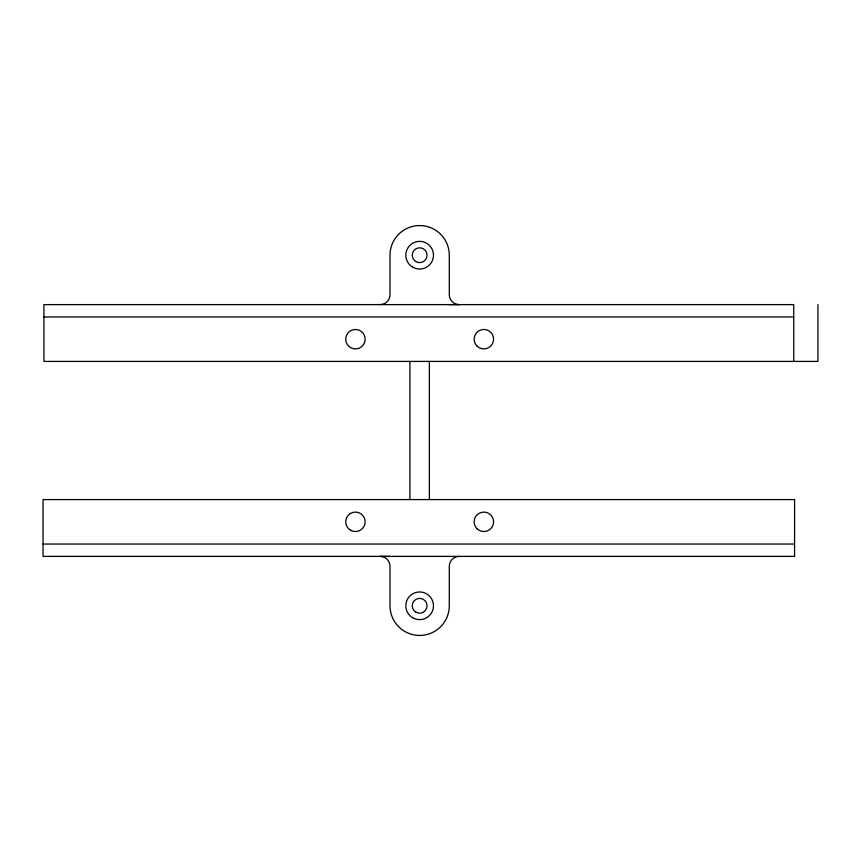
<?xml version="1.0" encoding="UTF-8"?>
<svg xmlns="http://www.w3.org/2000/svg" width="861" height="861" viewBox="0 0 861 861"><rect width="100%" height="100%" fill="white"/><g stroke="black" fill="none" stroke-linecap="round" stroke-linejoin="round"><path stroke-width="1.29" d="M793.745 361.416L793.745 304.611L43.933 304.611L43.933 361.416L817.95 361.416L817.95 304.611M449.291 304.611L459.171 304.611A9.88 9.88 0 0 1 449.291 294.731L449.291 255.2A29.64 29.64 0 0 0 419.641 225.56A29.64 29.64 0 0 0 390.001 255.2L390.001 294.731A9.88 9.88 0 0 1 380.121 304.611M390.001 556.389L380.121 556.389A9.88 9.88 0 0 1 390.001 566.269L390.001 605.8A29.64 29.64 0 0 0 419.641 635.44A29.64 29.64 0 0 0 449.291 605.8L449.291 566.269A9.88 9.88 0 0 1 459.171 556.389M43.933 316.956L793.745 316.956M43.05 544.044L794.585 544.044M429.37 361.416L429.37 499.584M409.922 361.416L409.922 499.584M794.585 499.584L43.05 499.584L43.05 556.389L794.585 556.389L794.585 499.584M350.578 347.596A9.708 9.708 0 0 0 365.139 339.191A9.708 9.708 0 0 0 350.578 330.775A9.708 9.708 0 0 0 350.578 347.596M476.994 346.057A9.708 9.708 0 0 0 493.235 341.699A9.708 9.708 0 0 0 481.342 329.806A9.708 9.708 0 0 0 476.994 346.057M350.578 530.225A9.708 9.708 0 0 0 365.139 521.809A9.708 9.708 0 0 0 350.578 513.404A9.708 9.708 0 0 0 350.578 530.225M476.994 528.676A9.708 9.708 0 0 0 493.235 524.327A9.708 9.708 0 0 0 481.342 512.435A9.708 9.708 0 0 0 476.994 528.676M415.938 612.214A7.415 7.415 0 0 0 427.056 605.8A7.415 7.415 0 0 0 415.938 599.374A7.415 7.415 0 0 0 415.938 612.214M412.731 617.778A13.83 13.83 0 0 0 433.481 605.8A13.83 13.83 0 0 0 412.731 593.821A13.83 13.83 0 0 0 412.731 617.778M412.731 267.179A13.83 13.83 0 0 0 433.481 255.2A13.83 13.83 0 0 0 412.731 243.222A13.83 13.83 0 0 0 412.731 267.179M415.938 261.626A7.415 7.415 0 0 0 427.056 255.2A7.415 7.415 0 0 0 415.938 248.786A7.415 7.415 0 0 0 415.938 261.626"/></g></svg>
